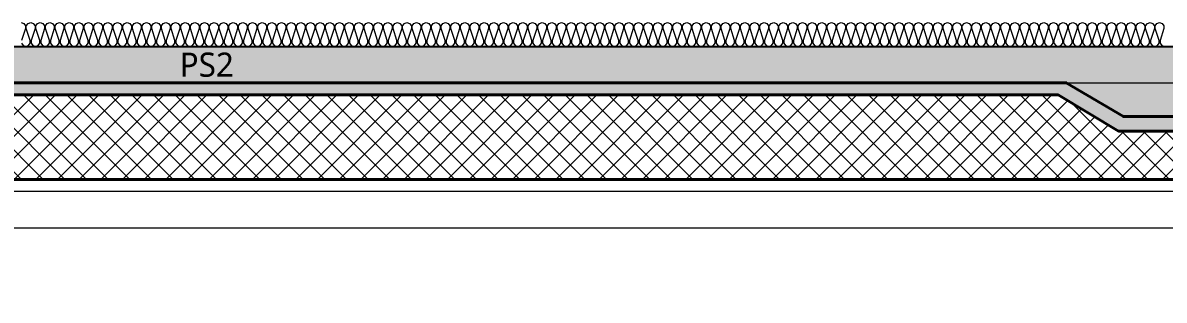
# Model space of a CAD drawing. Header units: millimetres. Extents: x 0 to 420000, y 0 to 297000.
# Drawn here: x 182750 to 187481, y 177200 to 178348 of the extents above; entities that cross this region are included whole.
import ezdxf
from ezdxf.enums import TextEntityAlignment as Align

# ---------------------------------------------------------------- set-up
doc = ezdxf.new("R2010")
doc.units = ezdxf.units.MM
doc.linetypes.add('CEN', pattern=[62, 60, -1, 0, -1])
for name, color, linetype, lineweight in [('A-AXIS-LINE', 1, 'CEN', 15), ('A-CONC-LIN1', 2, 'Continuous', 40), ('A-CONC-LIN2', 7, 'Continuous', 25), ('A-XXXX-INSL1', 15, 'Continuous', 18), ('A-XXXX-INSL2', 8, 'Continuous', 18)]:
    doc.layers.add(name, color=color, linetype=linetype, lineweight=lineweight)
doc.layers.add('A-CONC-SOLD', color=253, linetype='CEN')
doc.layers.add('A-XXXX-NPLT', color=144, linetype='Continuous', lineweight=15, plot=False)
doc.styles.add('맑은고딕', font='')
doc.styles.get('맑은고딕').set_extended_font_data('Malgun Gothic')

# ---------------------------------------------------------------- blocks, each defined once
blk = doc.blocks.new('axis(220316)')
at = {"layer": 'A-AXIS-LINE', "ltscale": 1000}
blk.add_line((4631788.1, -422118.7), (4955413.1, -422118.7), dxfattribs=at)
blk = doc.blocks.new('PS2(횡)')
at = {"layer": 'A-CONC-SOLD'}
h = blk.add_hatch(color=256, dxfattribs=at)
h.dxf.hatch_style = 1
h.paths.add_polyline_path([(1020, 0), (1020, -290), (1700, -290), (1937.4, -150), (9062.6, -150), (9300, -290), (9980, -290), (9980, 0)])
h = blk.add_hatch(color=256, dxfattribs=at)
h.dxf.hatch_style = 1
h.paths.add_polyline_path([(9980, -290), (9980, -350), (9280, -350), (9030, -200), (1970, -200), (1720, -350), (1020, -350), (1020, -290), (1700, -290), (1937.4, -150), (9062.6, -150), (9300, -290)])
at = {"layer": 'A-XXXX-INSL2'}
h = blk.add_hatch(dxfattribs=at)
h.set_pattern_fill('ANSI37', color=256, scale=20)
h.set_pattern_definition([(45, (-244012.5, -188500), (-44.90128, 44.90128), []), (135, (-244012.5, -188500), (-44.90128, -44.90128), [])])
h.paths.add_polyline_path([(1100, -550), (9900, -550), (9900, -350), (9280, -350), (9030, -200), (1970, -200), (1720, -350), (1100, -350)])
at = {"layer": 'A-CONC-LIN1', "color": 2}
for p, q in [((1320, -550), (1270, -350)), ((9680, -550), (9730, -350)), ((1320, -550), (9680, -550))]:
    blk.add_line(p, q, dxfattribs=at)
blk.add_lwpolyline([(9980, -290), (9980, -350), (9280, -350), (9030, -200), (1970, -200), (1720, -350), (1020, -350), (1020, -290), (1700, -290), (1937.4, -150), (9062.6, -150), (9300, -290)], close=True, dxfattribs=at)
at = {"layer": 'A-CONC-LIN2'}
blk.add_line((1020, 0), (9980, 0), dxfattribs=at)
at = {"layer": 'A-XXXX-INSL2'}
for p, q in [((1320, -550), (1100, -550)), ((9680, -550), (9900, -550))]:
    blk.add_line(p, q, dxfattribs=at)
at = {"layer": 'A-XXXX-NPLT'}
for p, q in [((1937.4, -150), (1020, -150)), ((9062.6, -150), (9980, -150))]:
    blk.add_line(p, q, dxfattribs=at)
at = {"layer": 'A-XXXX-NPLT', "style": '맑은고딕'}
blk.add_text('PS2', height=100, dxfattribs=at).set_placement((5500, -75), align=Align.MIDDLE)
blk = doc.blocks.new('횡3층')
at = {"layer": 'A-XXXX-INSL1'}
blk.add_lwpolyline([(4800450.6, -237918.7), (4791750.6, -237918.7), (4791750.6, -238368.7), (4791197, -238368.7), (4791117, -237788.7), (4790084.1, -237788.7), (4790004.1, -238368.7), (4789450.6, -238368.7), (4789450.6, -237918.7), (4780750.6, -237918.7), (4780750.6, -238368.7), (4780197, -238368.7), (4780117, -237788.7), (4779084.1, -237788.7), (4779004.1, -238368.7), (4778450.6, -238368.7), (4778450.6, -237918.7), (4769750.6, -237918.7)], dxfattribs=at)
at = {"layer": 'A-XXXX-INSL2'}
for points in [[(4784330.6, -237218.7), (4784341.6, -237222.7), (4784348.6, -237232.7), (4784348.6, -237243.7), (4784332.6, -237293.7)], [(4784332.6, -237304.7), (4784339.6, -237314.7), (4784350.6, -237318.7), (4784361.6, -237314.7), (4784368.6, -237304.7), (4784368.6, -237293.7), (4784352.6, -237243.7), (4784352.6, -237232.7), (4784359.6, -237222.7), (4784370.6, -237218.7), (4784381.6, -237222.7), (4784388.6, -237232.7), (4784388.6, -237243.7), (4784372.6, -237293.7), (4784372.6, -237304.7), (4784379.6, -237314.7), (4784390.6, -237318.7), (4784401.6, -237314.7), (4784408.6, -237304.7), (4784408.6, -237293.7), (4784392.6, -237243.7), (4784392.6, -237232.7), (4784399.6, -237222.7), (4784410.6, -237218.7), (4784421.6, -237222.7), (4784428.6, -237232.7), (4784428.6, -237243.7), (4784412.6, -237293.7), (4784412.6, -237304.7), (4784419.6, -237314.7), (4784430.6, -237318.7), (4784441.6, -237314.7), (4784448.6, -237304.7), (4784448.6, -237293.7), (4784432.6, -237243.7), (4784432.6, -237232.7), (4784439.6, -237222.7), (4784450.6, -237218.7), (4784461.6, -237222.7), (4784468.6, -237232.7), (4784468.6, -237243.7), (4784452.6, -237293.7), (4784452.6, -237304.7), (4784459.6, -237314.7), (4784470.6, -237318.7), (4784481.6, -237314.7), (4784488.6, -237304.7), (4784488.6, -237293.7), (4784472.6, -237243.7), (4784472.6, -237232.7), (4784479.6, -237222.7), (4784490.6, -237218.7), (4784501.6, -237222.7), (4784508.6, -237232.7), (4784508.6, -237243.7), (4784492.6, -237293.7), (4784492.6, -237304.7), (4784499.6, -237314.7), (4784510.6, -237318.7), (4784521.6, -237314.7), (4784528.6, -237304.7), (4784528.6, -237293.7), (4784512.6, -237243.7), (4784512.6, -237232.7), (4784519.6, -237222.7), (4784530.6, -237218.7), (4784541.6, -237222.7), (4784548.6, -237232.7), (4784548.6, -237243.7), (4784532.6, -237293.7), (4784532.6, -237304.7), (4784539.6, -237314.7), (4784550.6, -237318.7), (4784561.6, -237314.7), (4784568.6, -237304.7), (4784568.6, -237293.7), (4784552.6, -237243.7), (4784552.6, -237232.7), (4784559.6, -237222.7), (4784570.6, -237218.7), (4784581.6, -237222.7), (4784588.6, -237232.7), (4784588.6, -237243.7), (4784572.6, -237293.7), (4784572.6, -237304.7), (4784579.6, -237314.7), (4784590.6, -237318.7), (4784601.6, -237314.7), (4784608.6, -237304.7), (4784608.6, -237293.7), (4784592.6, -237243.7), (4784592.6, -237232.7), (4784599.6, -237222.7), (4784610.6, -237218.7), (4784621.6, -237222.7), (4784628.6, -237232.7), (4784628.6, -237243.7), (4784612.6, -237293.7), (4784612.6, -237304.7), (4784619.6, -237314.7), (4784630.6, -237318.7), (4784641.6, -237314.7), (4784648.6, -237304.7), (4784648.6, -237293.7), (4784632.6, -237243.7), (4784632.6, -237232.7), (4784639.6, -237222.7), (4784650.6, -237218.7), (4784661.6, -237222.7), (4784668.6, -237232.7), (4784668.6, -237243.7), (4784652.6, -237293.7), (4784652.6, -237304.7), (4784659.6, -237314.7), (4784670.6, -237318.7), (4784681.6, -237314.7), (4784688.6, -237304.7), (4784688.6, -237293.7), (4784672.6, -237243.7), (4784672.6, -237232.7), (4784679.6, -237222.7), (4784690.6, -237218.7), (4784701.6, -237222.7), (4784708.6, -237232.7), (4784708.6, -237243.7), (4784692.6, -237293.7), (4784692.6, -237304.7), (4784699.6, -237314.7), (4784710.6, -237318.7), (4784721.6, -237314.7), (4784728.6, -237304.7), (4784728.6, -237293.7), (4784712.6, -237243.7), (4784712.6, -237232.7), (4784719.6, -237222.7), (4784730.6, -237218.7), (4784741.6, -237222.7), (4784748.6, -237232.7), (4784748.6, -237243.7), (4784732.6, -237293.7), (4784732.6, -237304.7), (4784739.6, -237314.7), (4784750.6, -237318.7), (4784761.6, -237314.7), (4784768.6, -237304.7), (4784768.6, -237293.7), (4784752.6, -237243.7), (4784752.6, -237232.7), (4784759.6, -237222.7), (4784770.6, -237218.7), (4784781.6, -237222.7), (4784788.6, -237232.7), (4784788.6, -237243.7), (4784772.6, -237293.7), (4784772.6, -237304.7), (4784779.6, -237314.7), (4784790.6, -237318.7), (4784801.6, -237314.7), (4784808.6, -237304.7), (4784808.6, -237293.7), (4784792.6, -237243.7), (4784792.6, -237232.7), (4784799.6, -237222.7), (4784810.6, -237218.7), (4784821.6, -237222.7), (4784828.6, -237232.7), (4784828.6, -237243.7), (4784812.6, -237293.7), (4784812.6, -237304.7), (4784819.6, -237314.7), (4784830.6, -237318.7), (4784841.6, -237314.7), (4784848.6, -237304.7), (4784848.6, -237293.7), (4784832.6, -237243.7), (4784832.6, -237232.7), (4784839.6, -237222.7), (4784850.6, -237218.7), (4784861.6, -237222.7), (4784868.6, -237232.7), (4784868.6, -237243.7), (4784852.6, -237293.7), (4784852.6, -237304.7), (4784859.6, -237314.7), (4784870.6, -237318.7), (4784881.6, -237314.7), (4784888.6, -237304.7), (4784888.6, -237293.7), (4784872.6, -237243.7), (4784872.6, -237232.7), (4784879.6, -237222.7), (4784890.6, -237218.7), (4784901.6, -237222.7), (4784908.6, -237232.7), (4784908.6, -237243.7), (4784892.6, -237293.7), (4784892.6, -237304.7), (4784899.6, -237314.7), (4784910.6, -237318.7), (4784921.6, -237314.7), (4784928.6, -237304.7), (4784928.6, -237293.7), (4784912.6, -237243.7), (4784912.6, -237232.7), (4784919.6, -237222.7), (4784930.6, -237218.7), (4784941.6, -237222.7), (4784948.6, -237232.7), (4784948.6, -237243.7), (4784932.6, -237293.7), (4784932.6, -237304.7), (4784939.6, -237314.7), (4784950.6, -237318.7), (4784961.6, -237314.7), (4784968.6, -237304.7), (4784968.6, -237293.7), (4784952.6, -237243.7), (4784952.6, -237232.7), (4784959.6, -237222.7), (4784970.6, -237218.7), (4784981.6, -237222.7), (4784988.6, -237232.7), (4784988.6, -237243.7), (4784972.6, -237293.7), (4784972.6, -237304.7), (4784979.6, -237314.7), (4784990.6, -237318.7), (4785001.6, -237314.7), (4785008.6, -237304.7), (4785008.6, -237293.7), (4784992.6, -237243.7), (4784992.6, -237232.7), (4784999.6, -237222.7), (4785010.6, -237218.7), (4785021.6, -237222.7), (4785028.6, -237232.7), (4785028.6, -237243.7), (4785012.6, -237293.7), (4785012.6, -237304.7), (4785019.6, -237314.7), (4785030.6, -237318.7), (4785041.6, -237314.7), (4785048.6, -237304.7), (4785048.6, -237293.7), (4785032.6, -237243.7), (4785032.6, -237232.7), (4785039.6, -237222.7), (4785050.6, -237218.7), (4785061.6, -237222.7), (4785068.6, -237232.7), (4785068.6, -237243.7), (4785052.6, -237293.7), (4785052.6, -237304.7), (4785059.6, -237314.7), (4785070.6, -237318.7), (4785081.6, -237314.7), (4785088.6, -237304.7), (4785088.6, -237293.7), (4785072.6, -237243.7), (4785072.6, -237232.7), (4785079.6, -237222.7), (4785090.6, -237218.7), (4785101.6, -237222.7), (4785108.6, -237232.7), (4785108.6, -237243.7), (4785092.6, -237293.7), (4785092.6, -237304.7), (4785099.6, -237314.7), (4785110.6, -237318.7), (4785121.6, -237314.7), (4785128.6, -237304.7), (4785128.6, -237293.7), (4785112.6, -237243.7), (4785112.6, -237232.7), (4785119.6, -237222.7), (4785130.6, -237218.7), (4785141.6, -237222.7), (4785148.6, -237232.7), (4785148.6, -237243.7), (4785132.6, -237293.7), (4785132.6, -237304.7), (4785139.6, -237314.7), (4785150.6, -237318.7), (4785161.6, -237314.7), (4785168.6, -237304.7), (4785168.6, -237293.7), (4785152.6, -237243.7), (4785152.6, -237232.7), (4785159.6, -237222.7), (4785170.6, -237218.7), (4785181.6, -237222.7), (4785188.6, -237232.7), (4785188.6, -237243.7), (4785172.6, -237293.7), (4785172.6, -237304.7), (4785179.6, -237314.7), (4785190.6, -237318.7), (4785201.6, -237314.7), (4785208.6, -237304.7), (4785208.6, -237293.7), (4785192.6, -237243.7), (4785192.6, -237232.7), (4785199.6, -237222.7), (4785210.6, -237218.7), (4785221.6, -237222.7), (4785228.6, -237232.7), (4785228.6, -237243.7), (4785212.6, -237293.7), (4785212.6, -237304.7), (4785219.6, -237314.7), (4785230.6, -237318.7), (4785241.6, -237314.7), (4785248.6, -237304.7), (4785248.6, -237293.7), (4785232.6, -237243.7), (4785232.6, -237232.7), (4785239.6, -237222.7), (4785250.6, -237218.7), (4785261.6, -237222.7), (4785268.6, -237232.7), (4785268.6, -237243.7), (4785252.6, -237293.7), (4785252.6, -237304.7), (4785259.6, -237314.7), (4785270.6, -237318.7), (4785281.6, -237314.7), (4785288.6, -237304.7), (4785288.6, -237293.7), (4785272.6, -237243.7), (4785272.6, -237232.7), (4785279.6, -237222.7), (4785290.6, -237218.7), (4785301.6, -237222.7), (4785308.6, -237232.7), (4785308.6, -237243.7), (4785292.6, -237293.7), (4785292.6, -237304.7), (4785299.6, -237314.7), (4785310.6, -237318.7), (4785321.6, -237314.7), (4785328.6, -237304.7), (4785328.6, -237293.7), (4785312.6, -237243.7), (4785312.6, -237232.7), (4785319.6, -237222.7), (4785330.6, -237218.7), (4785341.6, -237222.7), (4785348.6, -237232.7), (4785348.6, -237243.7), (4785332.6, -237293.7), (4785332.6, -237304.7), (4785339.6, -237314.7), (4785350.6, -237318.7), (4785361.6, -237314.7), (4785368.6, -237304.7), (4785368.6, -237293.7), (4785352.6, -237243.7), (4785352.6, -237232.7), (4785359.6, -237222.7), (4785370.6, -237218.7), (4785381.6, -237222.7), (4785388.6, -237232.7), (4785388.6, -237243.7), (4785372.6, -237293.7), (4785372.6, -237304.7), (4785379.6, -237314.7), (4785390.6, -237318.7), (4785401.6, -237314.7), (4785408.6, -237304.7), (4785408.6, -237293.7), (4785392.6, -237243.7), (4785392.6, -237232.7), (4785399.6, -237222.7), (4785410.6, -237218.7), (4785421.6, -237222.7), (4785428.6, -237232.7), (4785428.6, -237243.7), (4785412.6, -237293.7), (4785412.6, -237304.7), (4785419.6, -237314.7), (4785430.6, -237318.7), (4785441.6, -237314.7), (4785448.6, -237304.7), (4785448.6, -237293.7), (4785432.6, -237243.7), (4785432.6, -237232.7), (4785439.6, -237222.7), (4785450.6, -237218.7), (4785461.6, -237222.7), (4785468.6, -237232.7), (4785468.6, -237243.7), (4785452.6, -237293.7), (4785452.6, -237304.7), (4785459.6, -237314.7), (4785470.6, -237318.7), (4785481.6, -237314.7), (4785488.6, -237304.7), (4785488.6, -237293.7), (4785472.6, -237243.7), (4785472.6, -237232.7), (4785479.6, -237222.7), (4785490.6, -237218.7), (4785501.6, -237222.7), (4785508.6, -237232.7), (4785508.6, -237243.7), (4785492.6, -237293.7), (4785492.6, -237304.7), (4785499.6, -237314.7), (4785510.6, -237318.7), (4785521.6, -237314.7), (4785528.6, -237304.7), (4785528.6, -237293.7), (4785512.6, -237243.7), (4785512.6, -237232.7), (4785519.6, -237222.7), (4785530.6, -237218.7), (4785541.6, -237222.7), (4785548.6, -237232.7), (4785548.6, -237243.7), (4785532.6, -237293.7), (4785532.6, -237304.7), (4785539.6, -237314.7), (4785550.6, -237318.7), (4785561.6, -237314.7), (4785568.6, -237304.7), (4785568.6, -237293.7), (4785552.6, -237243.7), (4785552.6, -237232.7), (4785559.6, -237222.7), (4785570.6, -237218.7), (4785581.6, -237222.7), (4785588.6, -237232.7), (4785588.6, -237243.7), (4785572.6, -237293.7), (4785572.6, -237304.7), (4785579.6, -237314.7), (4785590.6, -237318.7), (4785601.6, -237314.7), (4785608.6, -237304.7), (4785608.6, -237293.7), (4785592.6, -237243.7), (4785592.6, -237232.7), (4785599.6, -237222.7), (4785610.6, -237218.7), (4785621.6, -237222.7), (4785628.6, -237232.7), (4785628.6, -237243.7), (4785612.6, -237293.7), (4785612.6, -237304.7), (4785619.6, -237314.7), (4785630.6, -237318.7), (4785641.6, -237314.7), (4785648.6, -237304.7), (4785648.6, -237293.7), (4785632.6, -237243.7), (4785632.6, -237232.7), (4785639.6, -237222.7), (4785650.6, -237218.7), (4785661.6, -237222.7), (4785668.6, -237232.7), (4785668.6, -237243.7), (4785652.6, -237293.7), (4785652.6, -237304.7), (4785659.6, -237314.7), (4785670.6, -237318.7), (4785681.6, -237314.7), (4785688.6, -237304.7), (4785688.6, -237293.7), (4785672.6, -237243.7), (4785672.6, -237232.7), (4785679.6, -237222.7), (4785690.6, -237218.7), (4785701.6, -237222.7), (4785708.6, -237232.7), (4785708.6, -237243.7), (4785692.6, -237293.7), (4785692.6, -237304.7), (4785699.6, -237314.7), (4785710.6, -237318.7), (4785721.6, -237314.7), (4785728.6, -237304.7), (4785728.6, -237293.7), (4785712.6, -237243.7), (4785712.6, -237232.7), (4785719.6, -237222.7), (4785730.6, -237218.7), (4785741.6, -237222.7), (4785748.6, -237232.7), (4785748.6, -237243.7), (4785732.6, -237293.7), (4785732.6, -237304.7), (4785739.6, -237314.7), (4785750.6, -237318.7), (4785761.6, -237314.7), (4785768.6, -237304.7), (4785768.6, -237293.7), (4785752.6, -237243.7), (4785752.6, -237232.7), (4785759.6, -237222.7), (4785770.6, -237218.7), (4785781.6, -237222.7), (4785788.6, -237232.7), (4785788.6, -237243.7), (4785772.6, -237293.7), (4785772.6, -237304.7), (4785779.6, -237314.7), (4785790.6, -237318.7), (4785801.6, -237314.7), (4785808.6, -237304.7), (4785808.6, -237293.7), (4785792.6, -237243.7), (4785792.6, -237232.7), (4785799.6, -237222.7), (4785810.6, -237218.7), (4785821.6, -237222.7), (4785828.6, -237232.7), (4785828.6, -237243.7), (4785812.6, -237293.7), (4785812.6, -237304.7), (4785819.6, -237314.7), (4785830.6, -237318.7), (4785841.6, -237314.7), (4785848.6, -237304.7), (4785848.6, -237293.7), (4785832.6, -237243.7), (4785832.6, -237232.7), (4785839.6, -237222.7), (4785850.6, -237218.7), (4785861.6, -237222.7), (4785868.6, -237232.7), (4785868.6, -237243.7), (4785852.6, -237293.7), (4785852.6, -237304.7), (4785859.6, -237314.7), (4785870.6, -237318.7), (4785881.6, -237314.7), (4785888.6, -237304.7), (4785888.6, -237293.7), (4785872.6, -237243.7), (4785872.6, -237232.7), (4785879.6, -237222.7), (4785890.6, -237218.7), (4785901.6, -237222.7), (4785908.6, -237232.7), (4785908.6, -237243.7), (4785892.6, -237293.7), (4785892.6, -237304.7), (4785899.6, -237314.7), (4785910.6, -237318.7), (4785921.6, -237314.7), (4785928.6, -237304.7), (4785928.6, -237293.7), (4785912.6, -237243.7), (4785912.6, -237232.7), (4785919.6, -237222.7), (4785930.6, -237218.7), (4785941.6, -237222.7), (4785948.6, -237232.7), (4785948.6, -237243.7), (4785932.6, -237293.7), (4785932.6, -237304.7), (4785939.6, -237314.7), (4785950.6, -237318.7), (4785961.6, -237314.7), (4785968.6, -237304.7), (4785968.6, -237293.7), (4785952.6, -237243.7), (4785952.6, -237232.7), (4785959.6, -237222.7), (4785970.6, -237218.7), (4785981.6, -237222.7), (4785988.6, -237232.7), (4785988.6, -237243.7), (4785972.6, -237293.7), (4785972.6, -237304.7), (4785979.6, -237314.7), (4785990.6, -237318.7), (4786001.6, -237314.7), (4786008.6, -237304.7), (4786008.6, -237293.7), (4785992.6, -237243.7), (4785992.6, -237232.7), (4785999.6, -237222.7), (4786010.6, -237218.7), (4786021.6, -237222.7), (4786028.6, -237232.7), (4786028.6, -237243.7), (4786012.6, -237293.7), (4786012.6, -237304.7), (4786019.6, -237314.7), (4786030.6, -237318.7), (4786041.6, -237314.7), (4786048.6, -237304.7), (4786048.6, -237293.7), (4786032.6, -237243.7), (4786032.6, -237232.7), (4786039.6, -237222.7), (4786050.6, -237218.7), (4786061.6, -237222.7), (4786068.6, -237232.7), (4786068.6, -237243.7), (4786052.6, -237293.7), (4786052.6, -237304.7), (4786059.6, -237314.7), (4786070.6, -237318.7), (4786081.6, -237314.7), (4786088.6, -237304.7), (4786088.6, -237293.7), (4786072.6, -237243.7), (4786072.6, -237232.7), (4786079.6, -237222.7), (4786090.6, -237218.7), (4786101.6, -237222.7), (4786108.6, -237232.7), (4786108.6, -237243.7), (4786092.6, -237293.7), (4786092.6, -237304.7), (4786099.6, -237314.7), (4786110.6, -237318.7), (4786121.6, -237314.7), (4786128.6, -237304.7), (4786128.6, -237293.7), (4786112.6, -237243.7), (4786112.6, -237232.7), (4786119.6, -237222.7), (4786130.6, -237218.7), (4786141.6, -237222.7), (4786148.6, -237232.7), (4786148.6, -237243.7), (4786132.6, -237293.7), (4786132.6, -237304.7), (4786139.6, -237314.7), (4786150.6, -237318.7), (4786161.6, -237314.7), (4786168.6, -237304.7), (4786168.6, -237293.7), (4786152.6, -237243.7), (4786152.6, -237232.7), (4786159.6, -237222.7), (4786170.6, -237218.7), (4786181.6, -237222.7), (4786188.6, -237232.7), (4786188.6, -237243.7), (4786172.6, -237293.7), (4786172.6, -237304.7), (4786179.6, -237314.7), (4786190.6, -237318.7), (4786201.6, -237314.7), (4786208.6, -237304.7), (4786208.6, -237293.7), (4786192.6, -237243.7), (4786192.6, -237232.7), (4786199.6, -237222.7), (4786210.6, -237218.7), (4786221.6, -237222.7), (4786228.6, -237232.7), (4786228.6, -237243.7), (4786212.6, -237293.7), (4786212.6, -237304.7), (4786219.6, -237314.7), (4786230.6, -237318.7), (4786241.6, -237314.7), (4786248.6, -237304.7), (4786248.6, -237293.7), (4786232.6, -237243.7), (4786232.6, -237232.7), (4786239.6, -237222.7), (4786250.6, -237218.7), (4786261.6, -237222.7), (4786268.6, -237232.7), (4786268.6, -237243.7), (4786252.6, -237293.7), (4786252.6, -237304.7), (4786259.6, -237314.7), (4786270.6, -237318.7), (4786281.6, -237314.7), (4786288.6, -237304.7), (4786288.6, -237293.7), (4786272.6, -237243.7), (4786272.6, -237232.7), (4786279.6, -237222.7), (4786290.6, -237218.7), (4786301.6, -237222.7), (4786308.6, -237232.7), (4786308.6, -237243.7), (4786292.6, -237293.7), (4786292.6, -237304.7), (4786299.6, -237314.7), (4786310.6, -237318.7), (4786321.6, -237314.7), (4786328.6, -237304.7), (4786328.6, -237293.7), (4786312.6, -237243.7), (4786312.6, -237232.7), (4786319.6, -237222.7), (4786330.6, -237218.7), (4786341.6, -237222.7), (4786348.6, -237232.7), (4786348.6, -237243.7), (4786332.6, -237293.7), (4786332.6, -237304.7), (4786339.6, -237314.7), (4786350.6, -237318.7), (4786361.6, -237314.7), (4786368.6, -237304.7), (4786368.6, -237293.7), (4786352.6, -237243.7), (4786352.6, -237232.7), (4786359.6, -237222.7), (4786370.6, -237218.7), (4786381.6, -237222.7), (4786388.6, -237232.7), (4786388.6, -237243.7), (4786372.6, -237293.7), (4786372.6, -237304.7), (4786379.6, -237314.7), (4786390.6, -237318.7), (4786401.6, -237314.7), (4786408.6, -237304.7), (4786408.6, -237293.7), (4786392.6, -237243.7), (4786392.6, -237232.7), (4786399.6, -237222.7), (4786410.6, -237218.7), (4786421.6, -237222.7), (4786428.6, -237232.7), (4786428.6, -237243.7), (4786412.6, -237293.7), (4786412.6, -237304.7), (4786419.6, -237314.7), (4786430.6, -237318.7), (4786441.6, -237314.7), (4786448.6, -237304.7), (4786448.6, -237293.7), (4786432.6, -237243.7), (4786432.6, -237232.7), (4786439.6, -237222.7), (4786450.6, -237218.7), (4786461.6, -237222.7), (4786468.6, -237232.7), (4786468.6, -237243.7), (4786452.6, -237293.7), (4786452.6, -237304.7), (4786459.6, -237314.7), (4786470.6, -237318.7), (4786481.6, -237314.7), (4786488.6, -237304.7), (4786488.6, -237293.7), (4786472.6, -237243.7), (4786472.6, -237232.7), (4786479.6, -237222.7), (4786490.6, -237218.7), (4786501.6, -237222.7), (4786508.6, -237232.7), (4786508.6, -237243.7), (4786492.6, -237293.7), (4786492.6, -237304.7), (4786499.6, -237314.7), (4786510.6, -237318.7), (4786521.6, -237314.7), (4786528.6, -237304.7), (4786528.6, -237293.7), (4786512.6, -237243.7), (4786512.6, -237232.7), (4786519.6, -237222.7), (4786530.6, -237218.7), (4786541.6, -237222.7), (4786548.6, -237232.7), (4786548.6, -237243.7), (4786532.6, -237293.7), (4786532.6, -237304.7), (4786539.6, -237314.7), (4786550.6, -237318.7), (4786561.6, -237314.7), (4786568.6, -237304.7), (4786568.6, -237293.7), (4786552.6, -237243.7), (4786552.6, -237232.7), (4786559.6, -237222.7), (4786570.6, -237218.7), (4786581.6, -237222.7), (4786588.6, -237232.7), (4786588.6, -237243.7), (4786572.6, -237293.7), (4786572.6, -237304.7), (4786579.6, -237314.7), (4786590.6, -237318.7), (4786601.6, -237314.7), (4786608.6, -237304.7), (4786608.6, -237293.7), (4786592.6, -237243.7), (4786592.6, -237232.7), (4786599.6, -237222.7), (4786610.6, -237218.7), (4786621.6, -237222.7), (4786628.6, -237232.7), (4786628.6, -237243.7), (4786612.6, -237293.7), (4786612.6, -237304.7), (4786619.6, -237314.7), (4786630.6, -237318.7), (4786641.6, -237314.7), (4786648.6, -237304.7), (4786648.6, -237293.7), (4786632.6, -237243.7), (4786632.6, -237232.7), (4786639.6, -237222.7), (4786650.6, -237218.7), (4786661.6, -237222.7), (4786668.6, -237232.7), (4786668.6, -237243.7), (4786652.6, -237293.7), (4786652.6, -237304.7), (4786659.6, -237314.7), (4786670.6, -237318.7), (4786681.6, -237314.7), (4786688.6, -237304.7), (4786688.6, -237293.7), (4786672.6, -237243.7), (4786672.6, -237232.7), (4786679.6, -237222.7), (4786690.6, -237218.7), (4786701.6, -237222.7), (4786708.6, -237232.7), (4786708.6, -237243.7), (4786692.6, -237293.7), (4786692.6, -237304.7), (4786699.6, -237314.7), (4786710.6, -237318.7), (4786721.6, -237314.7), (4786728.6, -237304.7), (4786728.6, -237293.7), (4786712.6, -237243.7), (4786712.6, -237232.7), (4786719.6, -237222.7), (4786730.6, -237218.7), (4786741.6, -237222.7), (4786748.6, -237232.7), (4786748.6, -237243.7), (4786732.6, -237293.7), (4786732.6, -237304.7), (4786739.6, -237314.7), (4786750.6, -237318.7), (4786761.6, -237314.7), (4786768.6, -237304.7), (4786768.6, -237293.7), (4786752.6, -237243.7), (4786752.6, -237232.7), (4786759.6, -237222.7), (4786770.6, -237218.7), (4786781.6, -237222.7), (4786788.6, -237232.7), (4786788.6, -237243.7), (4786772.6, -237293.7), (4786772.6, -237304.7), (4786779.6, -237314.7), (4786790.6, -237318.7), (4786801.6, -237314.7), (4786808.6, -237304.7), (4786808.6, -237293.7), (4786792.6, -237243.7), (4786792.6, -237232.7), (4786799.6, -237222.7), (4786810.6, -237218.7), (4786821.6, -237222.7), (4786828.6, -237232.7), (4786828.6, -237243.7), (4786812.6, -237293.7), (4786812.6, -237304.7), (4786819.6, -237314.7), (4786830.6, -237318.7), (4786841.6, -237314.7), (4786848.6, -237304.7), (4786848.6, -237293.7), (4786832.6, -237243.7), (4786832.6, -237232.7), (4786839.6, -237222.7), (4786850.6, -237218.7), (4786861.6, -237222.7), (4786868.6, -237232.7), (4786868.6, -237243.7), (4786852.6, -237293.7), (4786852.6, -237304.7), (4786859.6, -237314.7), (4786870.6, -237318.7), (4786881.6, -237314.7), (4786888.6, -237304.7), (4786888.6, -237293.7), (4786872.6, -237243.7), (4786872.6, -237232.7), (4786879.6, -237222.7), (4786890.6, -237218.7), (4786901.6, -237222.7), (4786908.6, -237232.7), (4786908.6, -237243.7), (4786892.6, -237293.7), (4786892.6, -237304.7), (4786899.6, -237314.7), (4786910.6, -237318.7), (4786921.6, -237314.7), (4786928.6, -237304.7), (4786928.6, -237293.7), (4786912.6, -237243.7), (4786912.6, -237232.7), (4786919.6, -237222.7), (4786930.6, -237218.7), (4786941.6, -237222.7), (4786948.6, -237232.7), (4786948.6, -237243.7), (4786932.6, -237293.7), (4786932.6, -237304.7), (4786939.6, -237314.7), (4786950.6, -237318.7), (4786961.6, -237314.7), (4786968.6, -237304.7), (4786968.6, -237293.7), (4786952.6, -237243.7), (4786952.6, -237232.7), (4786959.6, -237222.7), (4786970.6, -237218.7), (4786981.6, -237222.7), (4786988.6, -237232.7), (4786988.6, -237243.7), (4786972.6, -237293.7), (4786972.6, -237304.7), (4786979.6, -237314.7), (4786990.6, -237318.7), (4787001.6, -237314.7), (4787008.6, -237304.7), (4787008.6, -237293.7), (4786992.6, -237243.7), (4786992.6, -237232.7), (4786999.6, -237222.7), (4787010.6, -237218.7), (4787021.6, -237222.7), (4787028.6, -237232.7), (4787028.6, -237243.7), (4787012.6, -237293.7), (4787012.6, -237304.7), (4787019.6, -237314.7), (4787030.6, -237318.7), (4787041.6, -237314.7), (4787048.6, -237304.7), (4787048.6, -237293.7), (4787032.6, -237243.7), (4787032.6, -237232.7), (4787039.6, -237222.7), (4787050.6, -237218.7), (4787061.6, -237222.7), (4787068.6, -237232.7), (4787068.6, -237243.7), (4787052.6, -237293.7), (4787052.6, -237304.7), (4787059.6, -237314.7), (4787070.6, -237318.7), (4787081.6, -237314.7), (4787088.6, -237304.7), (4787088.6, -237293.7), (4787072.6, -237243.7), (4787072.6, -237232.7), (4787079.6, -237222.7), (4787090.6, -237218.7), (4787101.6, -237222.7), (4787108.6, -237232.7), (4787108.6, -237243.7), (4787092.6, -237293.7), (4787092.6, -237304.7), (4787099.6, -237314.7), (4787110.6, -237318.7), (4787121.6, -237314.7), (4787128.6, -237304.7), (4787128.6, -237293.7), (4787112.6, -237243.7), (4787112.6, -237232.7), (4787119.6, -237222.7), (4787130.6, -237218.7), (4787141.6, -237222.7), (4787148.6, -237232.7), (4787148.6, -237243.7), (4787132.6, -237293.7), (4787132.6, -237304.7), (4787139.6, -237314.7), (4787150.6, -237318.7), (4787161.6, -237314.7), (4787168.6, -237304.7), (4787168.6, -237293.7), (4787152.6, -237243.7), (4787152.6, -237232.7), (4787159.6, -237222.7), (4787170.6, -237218.7), (4787181.6, -237222.7), (4787188.6, -237232.7), (4787188.6, -237243.7), (4787172.6, -237293.7), (4787172.6, -237304.7), (4787179.6, -237314.7), (4787190.6, -237318.7), (4787201.6, -237314.7), (4787208.6, -237304.7), (4787208.6, -237293.7), (4787192.6, -237243.7), (4787192.6, -237232.7), (4787199.6, -237222.7), (4787210.6, -237218.7), (4787221.6, -237222.7), (4787228.6, -237232.7), (4787228.6, -237243.7), (4787212.6, -237293.7), (4787212.6, -237304.7), (4787219.6, -237314.7), (4787230.6, -237318.7), (4787241.6, -237314.7), (4787248.6, -237304.7), (4787248.6, -237293.7), (4787232.6, -237243.7), (4787232.6, -237232.7), (4787239.6, -237222.7), (4787250.6, -237218.7), (4787261.6, -237222.7), (4787268.6, -237232.7), (4787268.6, -237243.7), (4787252.6, -237293.7), (4787252.6, -237304.7), (4787259.6, -237314.7), (4787270.6, -237318.7), (4787281.6, -237314.7), (4787288.6, -237304.7), (4787288.6, -237293.7), (4787272.6, -237243.7), (4787272.6, -237232.7), (4787279.6, -237222.7), (4787290.6, -237218.7), (4787301.6, -237222.7), (4787308.6, -237232.7), (4787308.6, -237243.7), (4787292.6, -237293.7), (4787292.6, -237304.7), (4787299.6, -237314.7), (4787310.6, -237318.7), (4787321.6, -237314.7), (4787328.6, -237304.7), (4787328.6, -237293.7), (4787312.6, -237243.7), (4787312.6, -237232.7), (4787319.6, -237222.7), (4787330.6, -237218.7), (4787341.6, -237222.7), (4787348.6, -237232.7), (4787348.6, -237243.7), (4787332.6, -237293.7), (4787332.6, -237304.7), (4787339.6, -237314.7), (4787350.6, -237318.7), (4787361.6, -237314.7), (4787368.6, -237304.7), (4787368.6, -237293.7), (4787352.6, -237243.7), (4787352.6, -237232.7), (4787359.6, -237222.7), (4787370.6, -237218.7), (4787381.6, -237222.7), (4787388.6, -237232.7), (4787388.6, -237243.7), (4787372.6, -237293.7), (4787372.6, -237304.7), (4787379.6, -237314.7), (4787390.6, -237318.7), (4787401.6, -237314.7), (4787408.6, -237304.7), (4787408.6, -237293.7), (4787392.6, -237243.7), (4787392.6, -237232.7), (4787399.6, -237222.7), (4787410.6, -237218.7), (4787421.6, -237222.7), (4787428.6, -237232.7), (4787428.6, -237243.7), (4787412.6, -237293.7), (4787412.6, -237304.7), (4787419.6, -237314.7), (4787430.6, -237318.7), (4787441.6, -237314.7), (4787448.6, -237304.7), (4787448.6, -237293.7), (4787432.6, -237243.7), (4787432.6, -237232.7), (4787439.6, -237222.7), (4787450.6, -237218.7), (4787461.6, -237222.7), (4787468.6, -237232.7), (4787468.6, -237243.7), (4787452.6, -237293.7), (4787452.6, -237304.7), (4787459.6, -237314.7), (4787470.6, -237318.7), (4787481.6, -237314.7), (4787488.6, -237304.7), (4787488.6, -237293.7), (4787472.6, -237243.7), (4787472.6, -237232.7), (4787479.6, -237222.7), (4787490.6, -237218.7), (4787501.6, -237222.7), (4787508.6, -237232.7), (4787508.6, -237243.7), (4787492.6, -237293.7), (4787492.6, -237304.7), (4787499.6, -237314.7), (4787510.6, -237318.7), (4787521.6, -237314.7), (4787528.6, -237304.7), (4787528.6, -237293.7), (4787512.6, -237243.7), (4787512.6, -237232.7), (4787519.6, -237222.7), (4787530.6, -237218.7), (4787541.6, -237222.7), (4787548.6, -237232.7), (4787548.6, -237243.7), (4787532.6, -237293.7), (4787532.6, -237304.7), (4787539.6, -237314.7), (4787550.6, -237318.7), (4787561.6, -237314.7), (4787568.6, -237304.7), (4787568.6, -237293.7), (4787552.6, -237243.7), (4787552.6, -237232.7), (4787559.6, -237222.7), (4787570.6, -237218.7), (4787581.6, -237222.7), (4787588.6, -237232.7), (4787588.6, -237243.7), (4787572.6, -237293.7), (4787572.6, -237304.7), (4787579.6, -237314.7), (4787590.6, -237318.7), (4787601.6, -237314.7), (4787608.6, -237304.7), (4787608.6, -237293.7), (4787592.6, -237243.7), (4787592.6, -237232.7), (4787599.6, -237222.7), (4787610.6, -237218.7), (4787621.6, -237222.7), (4787628.6, -237232.7), (4787628.6, -237243.7), (4787612.6, -237293.7), (4787612.6, -237304.7), (4787619.6, -237314.7), (4787630.6, -237318.7), (4787641.6, -237314.7), (4787648.6, -237304.7), (4787648.6, -237293.7), (4787632.6, -237243.7), (4787632.6, -237232.7), (4787639.6, -237222.7), (4787650.6, -237218.7), (4787661.6, -237222.7), (4787668.6, -237232.7), (4787668.6, -237243.7), (4787652.6, -237293.7), (4787652.6, -237304.7), (4787659.6, -237314.7), (4787670.6, -237318.7), (4787681.6, -237314.7), (4787688.6, -237304.7), (4787688.6, -237293.7), (4787672.6, -237243.7), (4787672.6, -237232.7), (4787679.6, -237222.7), (4787690.6, -237218.7), (4787701.6, -237222.7), (4787708.6, -237232.7), (4787708.6, -237243.7), (4787692.6, -237293.7), (4787692.6, -237304.7), (4787699.6, -237314.7), (4787710.6, -237318.7), (4787721.6, -237314.7), (4787728.6, -237304.7), (4787728.6, -237293.7), (4787712.6, -237243.7), (4787712.6, -237232.7), (4787719.6, -237222.7), (4787730.6, -237218.7), (4787741.6, -237222.7), (4787748.6, -237232.7), (4787748.6, -237243.7), (4787732.6, -237293.7), (4787732.6, -237304.7), (4787739.6, -237314.7), (4787750.6, -237318.7), (4787761.6, -237314.7), (4787768.6, -237304.7), (4787768.6, -237293.7), (4787752.6, -237243.7), (4787752.6, -237232.7), (4787759.6, -237222.7), (4787770.6, -237218.7), (4787781.6, -237222.7), (4787788.6, -237232.7), (4787788.6, -237243.7), (4787772.6, -237293.7), (4787772.6, -237304.7), (4787779.6, -237314.7), (4787790.6, -237318.7), (4787801.6, -237314.7), (4787808.6, -237304.7), (4787808.6, -237293.7), (4787792.6, -237243.7), (4787792.6, -237232.7), (4787799.6, -237222.7), (4787810.6, -237218.7), (4787821.6, -237222.7), (4787828.6, -237232.7), (4787828.6, -237243.7), (4787812.6, -237293.7), (4787812.6, -237304.7), (4787819.6, -237314.7), (4787830.6, -237318.7), (4787841.6, -237314.7), (4787848.6, -237304.7), (4787848.6, -237293.7), (4787832.6, -237243.7), (4787832.6, -237232.7), (4787839.6, -237222.7), (4787850.6, -237218.7), (4787861.6, -237222.7), (4787868.6, -237232.7), (4787868.6, -237243.7), (4787852.6, -237293.7), (4787852.6, -237304.7), (4787859.6, -237314.7), (4787870.6, -237318.7), (4787881.6, -237314.7), (4787888.6, -237304.7), (4787888.6, -237293.7), (4787872.6, -237243.7), (4787872.6, -237232.7), (4787879.6, -237222.7), (4787890.6, -237218.7), (4787901.6, -237222.7), (4787908.6, -237232.7), (4787908.6, -237243.7), (4787892.6, -237293.7), (4787892.6, -237304.7), (4787899.6, -237314.7), (4787910.6, -237318.7), (4787921.6, -237314.7), (4787928.6, -237304.7), (4787928.6, -237293.7), (4787912.6, -237243.7), (4787912.6, -237232.7), (4787919.6, -237222.7), (4787930.6, -237218.7), (4787941.6, -237222.7), (4787948.6, -237232.7), (4787948.6, -237243.7), (4787932.6, -237293.7), (4787932.6, -237304.7), (4787939.6, -237314.7), (4787950.6, -237318.7), (4787961.6, -237314.7), (4787968.6, -237304.7), (4787968.6, -237293.7), (4787952.6, -237243.7), (4787952.6, -237232.7), (4787959.6, -237222.7), (4787970.6, -237218.7), (4787981.6, -237222.7), (4787988.6, -237232.7), (4787988.6, -237243.7), (4787972.6, -237293.7), (4787972.6, -237304.7), (4787979.6, -237314.7), (4787990.6, -237318.7), (4788001.6, -237314.7), (4788008.6, -237304.7), (4788008.6, -237293.7), (4787992.6, -237243.7), (4787992.6, -237232.7), (4787999.6, -237222.7), (4788010.6, -237218.7), (4788021.6, -237222.7), (4788028.6, -237232.7), (4788028.6, -237243.7), (4788012.6, -237293.7), (4788012.6, -237304.7), (4788019.6, -237314.7), (4788030.6, -237318.7), (4788041.6, -237314.7), (4788048.6, -237304.7), (4788048.6, -237293.7), (4788032.6, -237243.7), (4788032.6, -237232.7), (4788039.6, -237222.7), (4788050.6, -237218.7), (4788061.6, -237222.7), (4788068.6, -237232.7), (4788068.6, -237243.7), (4788052.6, -237293.7), (4788052.6, -237304.7), (4788059.6, -237314.7), (4788070.6, -237318.7), (4788081.6, -237314.7), (4788088.6, -237304.7), (4788088.6, -237293.7), (4788072.6, -237243.7), (4788072.6, -237232.7), (4788079.6, -237222.7), (4788090.6, -237218.7), (4788101.6, -237222.7), (4788108.6, -237232.7), (4788108.6, -237243.7), (4788092.6, -237293.7), (4788092.6, -237304.7), (4788099.6, -237314.7), (4788110.6, -237318.7), (4788121.6, -237314.7), (4788128.6, -237304.7), (4788128.6, -237293.7), (4788112.6, -237243.7), (4788112.6, -237232.7), (4788119.6, -237222.7), (4788130.6, -237218.7), (4788141.6, -237222.7), (4788148.6, -237232.7), (4788148.6, -237243.7), (4788132.6, -237293.7), (4788132.6, -237304.7), (4788139.6, -237314.7), (4788150.6, -237318.7), (4788161.6, -237314.7), (4788168.6, -237304.7), (4788168.6, -237293.7), (4788152.6, -237243.7), (4788152.6, -237232.7), (4788159.6, -237222.7), (4788170.6, -237218.7), (4788181.6, -237222.7), (4788188.6, -237232.7), (4788188.6, -237243.7), (4788172.6, -237293.7), (4788172.6, -237304.7), (4788179.6, -237314.7), (4788190.6, -237318.7), (4788201.6, -237314.7), (4788208.6, -237304.7), (4788208.6, -237293.7), (4788192.6, -237243.7), (4788192.6, -237232.7), (4788199.6, -237222.7), (4788210.6, -237218.7), (4788221.6, -237222.7), (4788228.6, -237232.7), (4788228.6, -237243.7), (4788212.6, -237293.7), (4788212.6, -237304.7), (4788219.6, -237314.7), (4788230.6, -237318.7), (4788241.6, -237314.7), (4788248.6, -237304.7), (4788248.6, -237293.7), (4788232.6, -237243.7), (4788232.6, -237232.7), (4788239.6, -237222.7), (4788250.6, -237218.7), (4788261.6, -237222.7), (4788268.6, -237232.7), (4788268.6, -237243.7), (4788252.6, -237293.7), (4788252.6, -237304.7), (4788259.6, -237314.7), (4788270.6, -237318.7), (4788281.6, -237314.7), (4788288.6, -237304.7), (4788288.6, -237293.7), (4788272.6, -237243.7), (4788272.6, -237232.7), (4788279.6, -237222.7), (4788290.6, -237218.7), (4788301.6, -237222.7), (4788308.6, -237232.7), (4788308.6, -237243.7), (4788292.6, -237293.7), (4788292.6, -237304.7), (4788299.6, -237314.7), (4788310.6, -237318.7), (4788321.6, -237314.7), (4788328.6, -237304.7), (4788328.6, -237293.7), (4788312.6, -237243.7), (4788312.6, -237232.7), (4788319.6, -237222.7), (4788330.6, -237218.7), (4788341.6, -237222.7), (4788348.6, -237232.7), (4788348.6, -237243.7), (4788332.6, -237293.7), (4788332.6, -237304.7), (4788339.6, -237314.7), (4788350.6, -237318.7), (4788361.6, -237314.7), (4788368.6, -237304.7), (4788368.6, -237293.7), (4788352.6, -237243.7), (4788352.6, -237232.7), (4788359.6, -237222.7), (4788370.6, -237218.7), (4788381.6, -237222.7), (4788388.6, -237232.7), (4788388.6, -237243.7), (4788372.6, -237293.7), (4788372.6, -237304.7), (4788379.6, -237314.7), (4788390.6, -237318.7), (4788401.6, -237314.7), (4788408.6, -237304.7), (4788408.6, -237293.7), (4788392.6, -237243.7), (4788392.6, -237232.7), (4788399.6, -237222.7), (4788410.6, -237218.7), (4788421.6, -237222.7), (4788428.6, -237232.7), (4788428.6, -237243.7), (4788412.6, -237293.7), (4788412.6, -237304.7), (4788419.6, -237314.7), (4788430.6, -237318.7), (4788441.6, -237314.7), (4788448.6, -237304.7), (4788448.6, -237293.7), (4788432.6, -237243.7), (4788432.6, -237232.7), (4788439.6, -237222.7), (4788450.6, -237218.7), (4788461.6, -237222.7), (4788468.6, -237232.7), (4788468.6, -237243.7), (4788452.6, -237293.7), (4788452.6, -237304.7), (4788459.6, -237314.7), (4788470.6, -237318.7), (4788481.6, -237314.7), (4788488.6, -237304.7), (4788488.6, -237293.7), (4788472.6, -237243.7), (4788472.6, -237232.7), (4788479.6, -237222.7), (4788490.6, -237218.7), (4788501.6, -237222.7), (4788508.6, -237232.7), (4788508.6, -237243.7), (4788492.6, -237293.7), (4788492.6, -237304.7), (4788499.6, -237314.7), (4788510.6, -237318.7), (4788521.6, -237314.7), (4788528.6, -237304.7), (4788528.6, -237293.7), (4788512.6, -237243.7), (4788512.6, -237232.7), (4788519.6, -237222.7), (4788530.6, -237218.7), (4788541.6, -237222.7), (4788548.6, -237232.7), (4788548.6, -237243.7), (4788532.6, -237293.7), (4788532.6, -237304.7), (4788539.6, -237314.7), (4788550.6, -237318.7), (4788561.6, -237314.7), (4788568.6, -237304.7), (4788568.6, -237293.7), (4788552.6, -237243.7), (4788552.6, -237232.7), (4788559.6, -237222.7), (4788570.6, -237218.7), (4788581.6, -237222.7), (4788588.6, -237232.7), (4788588.6, -237243.7), (4788572.6, -237293.7), (4788572.6, -237304.7), (4788579.6, -237314.7), (4788590.6, -237318.7), (4788601.6, -237314.7), (4788608.6, -237304.7), (4788608.6, -237293.7), (4788592.6, -237243.7), (4788592.6, -237232.7), (4788599.6, -237222.7), (4788610.6, -237218.7), (4788621.6, -237222.7), (4788628.6, -237232.7), (4788628.6, -237243.7), (4788612.6, -237293.7), (4788612.6, -237304.7), (4788619.6, -237314.7), (4788630.6, -237318.7), (4788641.6, -237314.7), (4788648.6, -237304.7), (4788648.6, -237293.7), (4788632.6, -237243.7), (4788632.6, -237232.7), (4788639.6, -237222.7), (4788650.6, -237218.7), (4788661.6, -237222.7), (4788668.6, -237232.7), (4788668.6, -237243.7), (4788652.6, -237293.7), (4788652.6, -237304.7), (4788659.6, -237314.7), (4788670.6, -237318.7), (4788681.6, -237314.7), (4788688.6, -237304.7), (4788688.6, -237293.7), (4788672.6, -237243.7), (4788672.6, -237232.7), (4788679.6, -237222.7), (4788690.6, -237218.7), (4788701.6, -237222.7), (4788708.6, -237232.7), (4788708.6, -237243.7), (4788692.6, -237293.7), (4788692.6, -237304.7), (4788699.6, -237314.7), (4788710.6, -237318.7), (4788721.6, -237314.7), (4788728.6, -237304.7), (4788728.6, -237293.7), (4788712.6, -237243.7), (4788712.6, -237232.7), (4788719.6, -237222.7), (4788730.6, -237218.7), (4788741.6, -237222.7), (4788748.6, -237232.7), (4788748.6, -237243.7), (4788732.6, -237293.7), (4788732.6, -237304.7), (4788739.6, -237314.7), (4788750.6, -237318.7), (4788761.6, -237314.7), (4788768.6, -237304.7), (4788768.6, -237293.7), (4788752.6, -237243.7), (4788752.6, -237232.7), (4788759.6, -237222.7), (4788770.6, -237218.7), (4788781.6, -237222.7), (4788788.6, -237232.7), (4788788.6, -237243.7), (4788772.6, -237293.7), (4788772.6, -237304.7), (4788779.6, -237314.7), (4788790.6, -237318.7), (4788801.6, -237314.7), (4788808.6, -237304.7), (4788808.6, -237293.7), (4788792.6, -237243.7), (4788792.6, -237232.7), (4788799.6, -237222.7), (4788810.6, -237218.7), (4788821.6, -237222.7), (4788828.6, -237232.7), (4788828.6, -237243.7), (4788812.6, -237293.7), (4788812.6, -237304.7), (4788819.6, -237314.7), (4788830.6, -237318.7), (4788841.6, -237314.7), (4788848.6, -237304.7), (4788848.6, -237293.7), (4788832.6, -237243.7), (4788832.6, -237232.7), (4788839.6, -237222.7), (4788850.6, -237218.7), (4788861.6, -237222.7), (4788868.6, -237232.7), (4788868.6, -237243.7), (4788852.6, -237293.7), (4788852.6, -237304.7), (4788859.6, -237314.7), (4788870.6, -237318.7), (4788881.6, -237314.7), (4788888.6, -237304.7), (4788888.6, -237293.7), (4788872.6, -237243.7), (4788872.6, -237232.7), (4788879.6, -237222.7), (4788890.6, -237218.7), (4788901.6, -237222.7), (4788908.6, -237232.7), (4788908.6, -237243.7), (4788892.6, -237293.7), (4788892.6, -237304.7), (4788899.6, -237314.7), (4788910.6, -237318.7), (4788921.6, -237314.7), (4788928.6, -237304.7), (4788928.6, -237293.7), (4788912.6, -237243.7), (4788912.6, -237232.7), (4788919.6, -237222.7), (4788930.6, -237218.7), (4788941.6, -237222.7), (4788948.6, -237232.7), (4788948.6, -237243.7), (4788932.6, -237293.7), (4788932.6, -237304.7), (4788939.6, -237314.7), (4788950.6, -237318.7), (4788961.6, -237314.7), (4788968.6, -237304.7), (4788968.6, -237293.7), (4788952.6, -237243.7), (4788952.6, -237232.7), (4788959.6, -237222.7), (4788970.6, -237218.7), (4788981.6, -237222.7), (4788988.6, -237232.7), (4788988.6, -237243.7), (4788972.6, -237293.7), (4788972.6, -237304.7), (4788979.6, -237314.7), (4788990.6, -237318.7), (4789001.6, -237314.7), (4789008.6, -237304.7), (4789008.6, -237293.7), (4788992.6, -237243.7), (4788992.6, -237232.7), (4788999.6, -237222.7), (4789010.6, -237218.7), (4789021.6, -237222.7), (4789028.6, -237232.7), (4789028.6, -237243.7), (4789012.6, -237293.7), (4789012.6, -237304.7), (4789019.6, -237314.7), (4789030.6, -237318.7), (4789041.6, -237314.7), (4789048.6, -237304.7), (4789048.6, -237293.7), (4789032.6, -237243.7), (4789032.6, -237232.7), (4789039.6, -237222.7), (4789050.6, -237218.7), (4789061.6, -237222.7), (4789068.6, -237232.7), (4789068.6, -237243.7), (4789052.6, -237293.7), (4789052.6, -237304.7), (4789059.6, -237314.7), (4789070.6, -237318.7)]]:
    blk.add_lwpolyline(points, dxfattribs=at)
blk.add_blockref('PS2(횡)', (4779600.6, -237318.7))

msp = doc.modelspace()

# ---------------------------------------------------------------- block references
at = {"layer": 'A-AXIS-LINE'}
msp.add_blockref('axis(220316)', (-4581588.1, 599618.7), dxfattribs=at)
at = {"layer": 'A-CONC-LIN1'}
msp.add_blockref('횡3층', (-4601588.1, 415568.7), dxfattribs=at)

doc.saveas('drawing.dxf')
